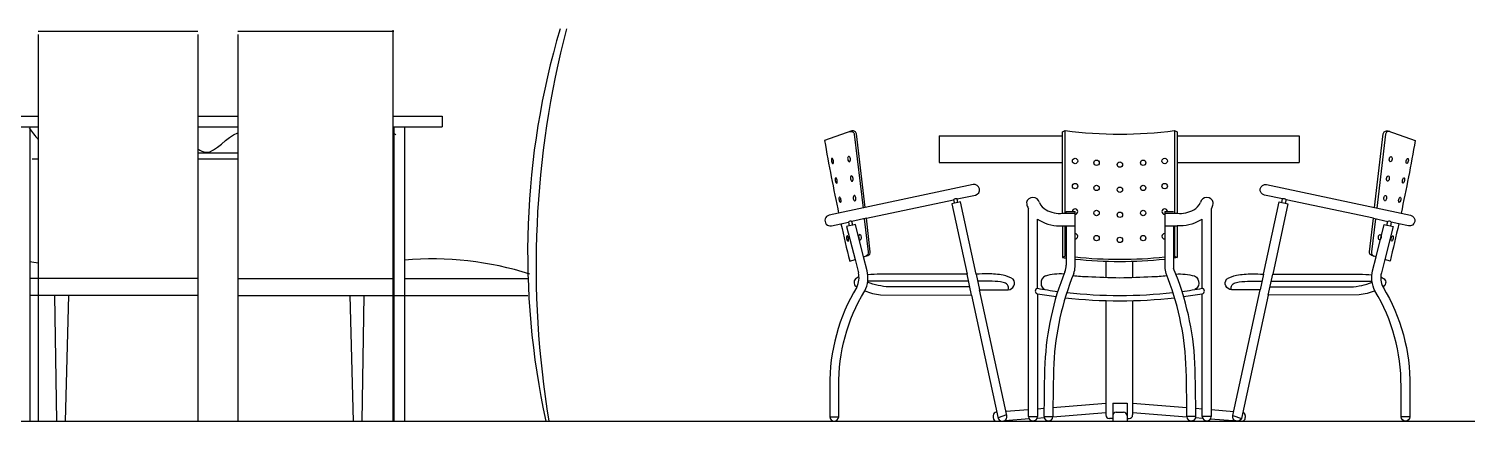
# Model space of a CAD drawing. Header units: inches. Extents: x 10 to 52.5, y 12.2 to 37.
# Drawn here: x 44.694 to 48.707, y 29.417 to 30.512 of the extents above; entities that cross this region are included whole.
import ezdxf

# ---------------------------------------------------------------- set-up
doc = ezdxf.new("R2010")
doc.units = ezdxf.units.IN
doc.header["$MEASUREMENT"] = 0
for name, color, linetype in [('02', 2, 'Continuous'), ('1', 1, 'Continuous'), ('4', 4, 'Continuous')]:
    doc.layers.add(name, color=color, linetype=linetype)

msp = doc.modelspace()

# ---------------------------------------------------------------- linework, layer by layer
at = {"layer": '02'}
for p, q in [((45.1659, 30.5041), (44.7205, 30.5041)), ((45.7132, 30.5041), (45.2772, 30.5041)), ((45.7102, 30.5077), (45.7102, 29.4175)), ((44.7205, 30.4954), (44.7205, 29.4175)), ((45.1659, 30.4954), (45.1659, 29.4175)), ((45.2772, 30.4954), (45.2772, 29.4175)), ((44.5476, 30.2675), (44.7205, 30.2675)), ((45.1659, 30.2675), (45.2772, 30.2675)), ((45.7102, 30.2675), (45.8476, 30.2675)), ((45.8476, 30.2675), (45.8476, 30.2377)), ((44.5476, 30.2377), (44.7205, 30.2377)), ((44.6969, 30.2377), (44.6969, 29.4175)), ((45.1659, 30.2377), (45.2772, 30.2377)), ((45.7102, 30.2377), (45.8476, 30.2377)), ((45.7132, 30.2377), (45.7132, 29.4175)), ((45.743, 30.2377), (45.743, 29.4175)), ((47.2346, 30.2135), (47.5783, 30.2135)), ((47.2346, 30.2135), (47.2346, 30.1385)), ((47.8983, 30.2135), (48.2383, 30.2135)), ((48.2383, 30.2135), (48.2383, 30.1385)), ((44.7035, 30.1489), (44.7205, 30.1489)), ((45.1659, 30.1659), (45.2772, 30.1659)), ((45.1659, 30.1489), (45.2772, 30.1489)), ((45.7102, 30.1659), (45.7129, 30.1659)), ((45.7102, 30.1489), (45.7129, 30.1489)), ((47.2346, 30.1385), (47.5783, 30.1385)), ((47.8983, 30.1385), (48.2383, 30.1385)), ((47.2865, 30.0274), (47.2767, 30.0253)), ((48.1902, 30.0274), (48.1999, 30.0253)), ((47.5783, 29.9969), (47.6133, 29.9969)), ((47.5883, 29.9969), (47.5883, 30.0019)), ((47.5883, 30.0019), (47.6133, 30.0019)), ((47.8633, 30.0019), (47.8883, 30.0019)), ((47.8633, 29.9969), (47.8983, 29.9969)), ((46.9932, 29.964), (46.9835, 29.9619)), ((47.5783, 29.9618), (47.6133, 29.9618)), ((47.8633, 29.9618), (47.8983, 29.9618)), ((48.4834, 29.964), (48.4932, 29.9619)), ((47.5858, 29.8778), (47.5783, 29.8738)), ((47.699, 29.8634), (47.699, 29.8185)), ((47.774, 29.8633), (47.774, 29.8184)), ((47.8908, 29.8778), (47.8983, 29.8738)), ((45.1659, 29.8155), (44.6969, 29.8155)), ((45.2772, 29.8155), (45.7132, 29.8155)), ((45.743, 29.8155), (46.0863, 29.8155)), ((45.1659, 29.7674), (44.6969, 29.7674)), ((44.7664, 29.7674), (44.7714, 29.4175)), ((44.8052, 29.7674), (44.796, 29.4175)), ((45.2772, 29.7674), (46.0863, 29.7674)), ((45.5899, 29.7674), (45.5992, 29.4175)), ((45.6287, 29.7674), (45.6237, 29.4175)), ((47.699, 29.7533), (47.699, 29.4345)), ((47.774, 29.7532), (47.774, 29.4345)), ((47.5517, 29.4553), (47.699, 29.467)), ((47.7183, 29.467), (47.7583, 29.467)), ((47.7183, 29.467), (47.7183, 29.417)), ((47.7583, 29.467), (47.7583, 29.417)), ((47.774, 29.467), (47.925, 29.455)), ((46.9289, 29.429), (46.9539, 29.429)), ((47.3846, 29.4328), (47.3846, 29.427)), ((47.3938, 29.4428), (47.3951, 29.4429)), ((47.3946, 29.417), (47.406, 29.4179)), ((47.4225, 29.4345), (47.3987, 29.4262)), ((47.4171, 29.4188), (47.4849, 29.4242)), ((47.4202, 29.4449), (47.4833, 29.4499)), ((47.4833, 29.4298), (47.5083, 29.4298)), ((47.5076, 29.426), (47.527, 29.4276)), ((47.5083, 29.4519), (47.5267, 29.4533)), ((47.5267, 29.4298), (47.5517, 29.4298)), ((47.5517, 29.4295), (47.699, 29.4412)), ((47.7183, 29.4245), (47.709, 29.4245)), ((47.7183, 29.417), (47.7583, 29.417)), ((47.7283, 29.442), (47.7483, 29.442)), ((47.7583, 29.4245), (47.764, 29.4245)), ((47.774, 29.4412), (47.925, 29.4292)), ((47.95, 29.4298), (47.925, 29.4298)), ((47.9496, 29.4273), (47.9692, 29.4257)), ((47.95, 29.453), (47.9683, 29.4516)), ((47.9933, 29.4298), (47.9683, 29.4298)), ((47.9916, 29.4239), (48.0783, 29.417)), ((47.9933, 29.4496), (48.0563, 29.4446)), ((48.0539, 29.4333), (48.0777, 29.4249)), ((48.0883, 29.4328), (48.0883, 29.427)), ((48.5477, 29.429), (48.5227, 29.429))]:
    msp.add_line(p, q, dxfattribs=at)
for points in [[(46.9849, 30.2247, -0.475275), (46.9974, 30.2175), (47.0217, 30.0116)], [(48.4917, 30.2247, 0.475275), (48.4793, 30.2175), (48.455, 30.0116)], [(47.0252, 29.9817), (47.0361, 29.8892, -0.378362), (47.0295, 29.8774)], [(48.4514, 29.9817), (48.4405, 29.8892, 0.378362), (48.4472, 29.8774)], [(47.5883, 29.8774, -0.00054), (47.5858, 29.8778), (47.5858, 29.9618)], [(47.8908, 29.9618), (47.8908, 29.8778, -0.00054), (47.8883, 29.8774, -0.00054)], [(47.8633, 29.8745, -0.053673), (47.6133, 29.8745, -0.053673)], [(47.3196, 29.7915), (47.0938, 29.7915, -0.07286), (47.0345, 29.8045, -0.07286)], [(47.427, 29.7839, 0.474436), (47.4129, 29.804, 0.048517), (47.3823, 29.8074), (47.3418, 29.8074)], [(48.0496, 29.7839, -0.474436), (48.0637, 29.804, -0.048517), (48.0944, 29.8074), (48.1349, 29.8074)], [(48.157, 29.7915), (48.3828, 29.7915, 0.07286), (48.4421, 29.8045, 0.07286)]]:
    msp.add_lwpolyline(points, format="xyb", dxfattribs=at)
for points in [[(47.5858, 29.9969), (47.5858, 30.2278)], [(47.8908, 30.2278), (47.8908, 29.9969)], [(47.3162, 29.8074), (47.035, 29.8074)], [(48.1605, 29.8074), (48.4417, 29.8074)]]:
    msp.add_lwpolyline(points, dxfattribs=at)
for centre in [(47.6133, 30.1428), (47.6733, 30.1378), (47.7383, 30.1328), (47.8033, 30.1378), (47.8633, 30.1428), (47.6133, 30.0728), (47.6733, 30.0678), (47.7383, 30.0628), (47.8033, 30.0678), (47.8633, 30.0728), (47.6733, 29.9978), (47.7383, 29.9928), (47.8033, 29.9978), (47.6733, 29.9278), (47.7383, 29.9228), (47.8033, 29.9278)]:
    msp.add_circle(centre, 0.0075, dxfattribs=at)
for centre, radius, start, end in [((48.2881, 29.8873), 2.202, 163.5295, 192.3189), ((48.7319, 29.8499), 2.6223, 165.3839, 189.4908), ((47.2808, 30.0298), 0.00794, 62.9998, 141.0368), ((47.4957, 30.0227), 0.0184, 12.4013, 167.5987), ((47.9809, 30.0227), 0.0184, 12.4013, 167.5987), ((48.1958, 30.0298), 0.00794, 38.9632, 117.0002), ((47.6133, 30.0019), 0.0075, 270, 180), ((47.8633, 30.0019), 0.0075, 0, 270), ((46.9874, 29.9674), 0.00794, 62.9998, 141.0368), ((47.6133, 29.9328), 0.0075, 270, 90), ((47.8633, 29.9328), 0.0075, 90, 270), ((48.4893, 29.9674), 0.00794, 38.9632, 117.0002), ((44.5758, 28.9702), 0.8997, 80.7467, 82.2669), ((45.8193, 28.9702), 0.8997, 96.7742, 96.964), ((45.8193, 28.9702), 0.8997, 72.3393, 94.8657), ((47.5102, 29.7802), 0.00785, 104.0494, 255.9506), ((47.7383, 31.099), 1.3312, 277.4801, 279.949), ((47.9664, 29.7802), 0.00785, 284.0494, 75.9506), ((47.7383, 31.099), 1.3312, 263.6154, 276.3846), ((47.3946, 29.4328), 0.01, 94.547, 180), ((47.3946, 29.427), 0.01, 180, 270), ((47.709, 29.4345), 0.01, 180, 270), ((47.7283, 29.432), 0.01, 90, 180), ((47.7483, 29.432), 0.01, 0, 90), ((47.764, 29.4345), 0.01, 270, 0), ((48.0783, 29.427), 0.01, 270, 0), ((48.0783, 29.4328), 0.01, 0, 71.891)]:
    msp.add_arc(centre, radius, start, end, dxfattribs=at)
at = {"layer": '02', "extrusion": (0, 0, -1)}
for centre, major_axis, ratio in [((46.9365, 30.1428), (0.00143, -0.00736), 0.366667), ((46.9827, 30.1481), (0.00104, -0.00743), 0.5), ((46.9904, 30.0937), (0.00104, -0.00743), 0.5), ((46.947, 30.0888), (0.00143, -0.00736), 0.366667), ((46.9575, 30.0348), (0.00143, -0.00736), 0.366667), ((46.9981, 30.0392), (0.00104, -0.00743), 0.5), ((47.0134, 29.9303), (0.00104, -0.00743), 0.5), ((46.9785, 29.9269), (0.00143, -0.00736), 0.366667)]:
    msp.add_ellipse(centre, major_axis=major_axis, ratio=ratio, dxfattribs=at)
at = {"layer": '02'}
for centre, major_axis, ratio in [((48.4939, 30.1481), (-0.00104, -0.00743), 0.5), ((48.5401, 30.1428), (-0.00143, -0.00736), 0.366667), ((48.4862, 30.0937), (-0.00104, -0.00743), 0.5), ((48.5296, 30.0888), (-0.00143, -0.00736), 0.366667), ((48.4786, 30.0392), (-0.00104, -0.00743), 0.5), ((48.5191, 30.0348), (-0.00143, -0.00736), 0.366667), ((48.4633, 29.9303), (-0.00104, -0.00743), 0.5), ((48.4981, 29.9269), (-0.00143, -0.00736), 0.366667)]:
    msp.add_ellipse(centre, major_axis=major_axis, ratio=ratio, dxfattribs=at)
for points in [[(44.6954, 30.2344), (44.7037, 30.2235), (44.7121, 30.2126), (44.7205, 30.2026)], [(45.7102, 30.2222), (45.7129, 30.2202), (45.7156, 30.218), (45.7182, 30.2158)]]:
    msp.add_open_spline(points, degree=3, dxfattribs=at)
msp.add_open_spline([(45.1659, 30.1766), (45.1733, 30.1714), (45.2095, 30.1537), (45.247, 30.2117), (45.2772, 30.2215)], degree=3, knots=[570.375728, 570.375728, 570.375728, 570.375728, 596.64026, 698.731182, 698.731182, 698.731182, 698.731182], dxfattribs=at)
at = {"layer": '1'}
msp.add_line((32.3342, 29.4175), (52.1649, 29.4175), dxfattribs=at)
at = {"layer": '4'}
for p, q in [((47.3289, 30.077), (46.9538, 29.9972)), ((47.4833, 29.4298), (47.4833, 30.0092)), ((47.5083, 29.7878), (47.5083, 29.9809)), ((47.6133, 29.8478), (47.6133, 30.0019)), ((47.8633, 30.0019), (47.8633, 29.8478)), ((47.9933, 30.0092), (47.9933, 29.4298)), ((47.5783, 29.9618), (47.5783, 29.8738)), ((47.5883, 29.9618), (47.5883, 29.8527)), ((47.8883, 29.9618), (47.8883, 29.8429)), ((47.5083, 29.7725), (47.5083, 29.4298)), ((47.9683, 29.4298), (47.9683, 29.7725)), ((47.925, 29.4298), (47.925, 29.4298))]:
    msp.add_line(p, q, dxfattribs=at)
for points in [[(47.0276, 30.0129), (47.0033, 30.2182, 0.467293), (46.9905, 30.2266), (46.9145, 30.2002, 0.010554), (46.9538, 29.9972), (46.9272, 29.9915, 1), (46.9335, 29.9622), (46.9602, 29.9679, 0.005467), (46.9846, 29.8636), (46.9994, 29.8681), (47.0089, 29.8306, -0.049874)], [(47.5137, 30.0267, 0.152263), (47.5325, 30.007, 0.153257), (47.5783, 29.9969), (47.5783, 30.2238), (47.5858, 30.2278, 0.065574), (47.8908, 30.2278)], [(47.8908, 30.2278), (47.8983, 30.2238), (47.8983, 29.9969, 0.153257), (47.9442, 30.007, 0.152263), (47.9629, 30.0267)], [(48.4491, 30.0129), (48.4733, 30.2182, -0.467293), (48.4862, 30.2266), (48.5622, 30.2002, -0.010554), (48.5228, 29.9972), (48.5494, 29.9915, -1), (48.5432, 29.9622), (48.5164, 29.9679, -0.005467), (48.492, 29.8636), (48.4772, 29.8681), (48.4678, 29.8306, 0.186012), (48.4725, 29.7914)], [(47.2844, 30.0369), (47.3352, 30.0477, 1), (47.3289, 30.077)], [(48.1922, 30.0369), (48.1415, 30.0477, -1), (48.1477, 30.077), (48.5228, 29.9972)], [(47.0105, 29.8198, 0.053834), (47.0007, 29.8138, 0.497608), (47.0041, 29.7914, 0.138413), (46.9289, 29.5148), (46.9289, 29.429, 0.960405), (46.9539, 29.429), (46.9539, 29.515, -0.13927), (47.0266, 29.7804, 0.071472), (47.0709, 29.7699), (47.3247, 29.7682), (47.399, 29.4249, 0.953243), (47.4227, 29.4333), (47.3468, 29.7839), (47.427, 29.7839, 0.630823), (47.4404, 29.813, 0.105239), (47.4127, 29.8242, 0.049539), (47.3701, 29.8278, 0.000488), (47.3374, 29.8276), (47.2938, 30.029), (47.2865, 30.0274), (47.2844, 30.0369)], [(47.0331, 29.8367), (47.0233, 29.8755), (47.0351, 29.8792, 0.361738), (47.0421, 29.8899), (47.0311, 29.983), (47.2746, 30.0348), (47.2767, 30.0253), (47.2694, 30.0237), (47.3119, 29.8274, -0.003687), (47.1991, 29.827), (47.1049, 29.827, 0.035761), (47.0352, 29.8251, 0.037106)], [(48.4661, 29.8198, -0.053834), (48.4759, 29.8138, -0.497608), (48.4725, 29.7914, -0.138413), (48.5477, 29.5148), (48.5477, 29.429, -0.960405), (48.5227, 29.429), (48.5227, 29.515, 0.13927), (48.45, 29.7804, -0.071472), (48.4058, 29.7699), (48.152, 29.7682), (48.0777, 29.4249, -0.953243), (48.0539, 29.4333), (48.1298, 29.7839), (48.0496, 29.7839, -0.630823), (48.0362, 29.813, -0.105239), (48.0639, 29.8242, -0.049539), (48.1066, 29.8278, -0.000488), (48.1392, 29.8276), (48.1828, 30.029), (48.1902, 30.0274), (48.1922, 30.0369)], [(48.45, 29.7804, -0.183034), (48.4435, 29.8367), (48.4533, 29.8755), (48.4415, 29.8792, -0.361738), (48.4346, 29.8899), (48.4455, 29.983), (48.202, 30.0348), (48.1999, 30.0253), (48.2073, 30.0237), (48.1648, 29.8274, 0.003687), (48.2775, 29.827), (48.3717, 29.827, -0.035761), (48.4415, 29.8251, -0.037106)], [(47.9683, 29.7878), (47.9683, 29.9809, -0.025406), (47.9614, 29.9766, -0.145887), (47.8983, 29.9618), (47.8983, 29.8738, -0.002159), (47.8883, 29.8724)], [(47.0266, 29.7804, 0.183034), (47.0331, 29.8367)], [(47.8945, 29.8275, -0.084339), (47.9463, 29.8221, -0.334775), (47.9583, 29.8008, -0.295829), (47.9474, 29.7843, 0.003982)]]:
    msp.add_lwpolyline(points, format="xyb", dxfattribs=at)
for points in [[(47.0311, 29.983), (46.991, 29.9744)], [(48.4455, 29.983), (48.4857, 29.9744)], [(46.9602, 29.9679), (46.9812, 29.9723), (46.9835, 29.9619), (46.9761, 29.9603), (46.9994, 29.8681)], [(47.0233, 29.8755), (47.0006, 29.9656), (46.9932, 29.964), (46.991, 29.9744)], [(48.4533, 29.8755), (48.4761, 29.9656), (48.4834, 29.964), (48.4857, 29.9744)], [(48.5164, 29.9679), (48.4954, 29.9723), (48.4932, 29.9619), (48.5005, 29.9603), (48.4772, 29.8681)], [(47.3247, 29.7682), (47.3119, 29.8274)], [(47.3374, 29.8276), (47.3468, 29.7839)], [(48.1392, 29.8276), (48.1298, 29.7839)], [(48.152, 29.7682), (48.1648, 29.8274)]]:
    msp.add_lwpolyline(points, dxfattribs=at)
for centre, radius, start, end in [((47.5621, 30.042), 0.0858, 190.2682, 199.3153), ((47.9145, 30.042), 0.0858, 340.6847, 349.7318), ((47.5546, 30.047), 0.0806, 204.4544, 207.9075), ((47.5546, 30.047), 0.0806, 234.9919, 240.8132), ((47.9221, 30.047), 0.0806, 332.0925, 335.5456), ((47.5716, 30.075), 0.1134, 240.2021, 273.4028), ((47.7383, 31.0311), 1.1684, 262.1289, 262.6237), ((47.7383, 31.0311), 1.1684, 263.8583, 276.1417), ((46.9556, 29.8172), 0.055, 332.0241, 14.1731), ((47.5385, 29.8035), 0.0203, 113.4621, 187.499), ((48.3173, 29.5405), 0.7892, 158.1586, 177.2041), ((47.5722, 29.6725), 0.1553, 86.3155, 105.5989), ((48.3173, 29.5405), 0.7642, 157.8216, 177.1903), ((47.5383, 29.8527), 0.05, 338.1586, 0), ((47.6522, 30.1249), 0.3046, 261.5552, 269.4835), ((47.5633, 29.8478), 0.05, 337.8216, 0), ((48.2769, 46.2277), 16.4194, 267.80986, 268.12018), ((47.1997, 46.2277), 16.4194, 271.87982, 272.19014), ((47.8244, 30.1249), 0.3046, 270.5165, 278.4448), ((47.9133, 29.8478), 0.05, 180, 202.1784), ((47.1594, 29.5405), 0.7642, 2.8097, 22.1784), ((47.1594, 29.5405), 0.7892, 2.7959, 22.5315), ((47.7383, 31.099), 1.3312, 260.051, 262.5199), ((47.5365, 29.801), 0.0182, 180.465, 246.384), ((47.7383, 31.099), 1.3462, 260.163, 262.4123), ((47.7383, 31.099), 1.3462, 263.4914, 276.5086), ((47.7383, 31.099), 1.3462, 277.5877, 279.837), ((51.6139, 29.4401), 4.0873, 178.0525, 180.1443), ((51.6139, 29.4401), 4.0623, 178.0551, 180.1452), ((43.8627, 29.4401), 4.0623, 359.8548, 1.9449), ((43.8627, 29.4401), 4.0873, 359.8557, 1.9475), ((47.4958, 29.4303), 0.0125, 182.3141, 357.6859), ((47.5392, 29.4303), 0.0125, 182.3143, 357.6857), ((47.9375, 29.4303), 0.0125, 182.3047, 357.6891), ((47.9808, 29.4303), 0.0125, 182.3141, 357.6859)]:
    msp.add_arc(centre, radius, start, end, dxfattribs=at)

doc.saveas('drawing.dxf')
